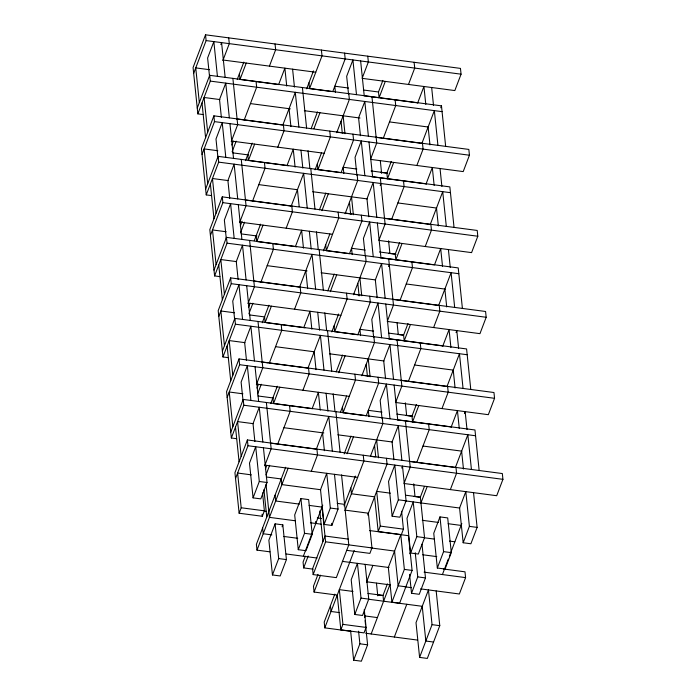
<?xml version="1.0" encoding="UTF-8"?>
<svg xmlns="http://www.w3.org/2000/svg" width="696" height="696" viewBox="0 0 696 696"><rect width="100%" height="100%" fill="white"/><g stroke="black" fill="none" stroke-linecap="round" stroke-linejoin="round"><path stroke-width="1.04" d="M367.758 56.176L368.358 61.97L362.129 78.343L454.836 90.567L461.065 74.185L460.465 68.399L205.52 34.8L193.07 67.556L197.855 113.866L203.119 114.553M193.671 73.35L206.12 40.585L205.52 34.8M220.832 44.553L221.572 42.621L225.156 77.352M197.255 108.071L209.705 75.316L441.473 105.853L445.657 146.369M197.855 113.866L210.305 81.101L209.705 75.316M222.877 60.517L229.297 43.639L228.697 37.854M371.942 96.692L376.727 142.993L370.507 159.375L463.214 171.59L469.435 155.217L468.834 149.422L213.889 115.832L201.448 148.587L206.234 194.889L211.497 195.585M202.04 154.381L214.49 121.617L213.889 115.832M237.232 79.448L243.817 62.109M278.826 84.573L240.024 79.457L246.245 63.075M205.633 189.103L218.083 156.348L449.851 186.885L454.036 227.401M206.234 194.889L218.674 162.133L218.083 156.348M231.255 141.549L237.667 124.671L232.882 78.37M231.899 145.012L233.36 141.157M232.125 151.763L236.153 141.166M244.209 119.973L256.659 87.209L256.058 81.423M269.422 66.129L275.651 49.747L275.05 43.961M380.32 177.724L385.097 224.025L378.876 240.407L471.583 252.622L477.804 236.24L477.212 230.454L222.268 196.864L209.818 229.619L214.603 275.921L219.866 276.616M210.418 235.405L222.868 202.649L222.268 196.864M245.531 160.654L252.187 143.132M288.283 165.744L248.394 160.489L254.623 144.107M278.652 84.547L284.873 68.164L286.726 86.06M214.003 270.135L226.452 237.371L458.22 267.916L462.405 308.432M214.603 275.921L227.053 243.165L226.452 237.371M239.624 222.581L246.045 205.703L241.26 159.401M240.268 226.043L242.104 221.224M240.503 232.795L244.531 222.198M252.587 201.005L265.028 168.241L264.436 162.455M282.837 125.062L295.287 92.298L298.871 127.029M277.8 147.161L284.02 130.778L283.42 124.993M388.69 258.755L393.475 305.057L387.254 321.439L479.962 333.654L486.182 317.272L485.582 311.486L230.637 277.887L218.196 310.651L222.972 356.952L228.245 357.648M218.788 316.436L231.237 283.681L230.637 277.887M306.692 88.784L313.478 70.914M331.679 91.533L309.555 88.618L322.004 55.863L321.404 50.069M254.284 240.694L260.565 224.164M296.653 246.775L256.772 241.512L262.992 225.139M287.022 165.578L293.251 149.196L295.095 167.084M222.381 351.167L234.822 318.403L466.59 348.948L470.783 389.464M222.972 356.952L235.422 324.197L234.822 318.403M311.069 128.804L317.48 111.925M313.931 128.638L319.96 112.752M248.002 303.604L254.414 286.735L249.629 240.433M248.646 307.075L250.108 303.221M332.731 91.672L345.181 58.916L344.581 53.122M248.872 313.826L252.9 303.23M260.957 282.028L273.406 249.272L272.806 243.487M291.215 206.094L303.656 173.33L307.249 208.06M286.169 228.192L292.398 211.81L291.798 206.025M397.059 339.787L401.844 386.089L395.624 402.471L488.331 414.685L494.552 398.303L493.96 392.518L239.015 358.918L226.565 391.683L231.35 437.984L236.614 438.68M227.166 397.468L239.607 364.704L239.015 358.918M315.062 169.815L321.474 152.937M352.95 134.154L353.551 139.939L341.101 172.704L317.924 169.65L330.374 136.886L329.774 131.1M262.279 322.718L268.934 305.196M336.725 132.684L349.366 99.432L348.766 93.638M271.37 306.162L265.141 322.544L264.55 316.758M295.4 246.61L301.62 230.228L303.473 248.115M230.75 432.199L243.2 399.434L474.968 429.98L479.152 470.496M231.35 437.984L243.8 405.22L243.2 399.434M319.438 209.835L325.85 192.957M321.926 210.662L328.338 193.784M256.372 384.636L262.784 367.758L257.999 321.456M257.015 388.107L258.477 384.253M257.616 393.892L261.278 384.262M299.584 287.117L312.034 254.362L315.619 289.092M294.547 309.224L300.768 292.842L300.167 287.056M363.991 95.796L379.085 97.779L378.485 91.994L382.878 80.431M405.437 420.81L410.222 467.12L404.002 483.494L496.709 495.717L502.93 479.335L502.329 473.55L247.385 439.95L234.935 472.706L239.128 513.222L262.305 516.275L264.376 510.82L262.531 492.933M379.085 97.779L385.306 81.397M235.535 478.5L247.985 445.736L247.385 439.95M323.44 250.847L329.852 233.969M361.328 215.186L361.92 220.971L349.479 253.735L326.302 250.682L338.752 217.918L338.152 212.132M270.727 403.567L277.312 386.228M345.103 213.715L357.735 180.455L357.144 174.67M312.321 408.691L273.519 403.576L279.74 387.194M303.769 327.633L309.998 311.26L311.843 329.147M239.128 513.222L241.199 507.767L237.614 473.036L251.308 474.846M327.816 290.867L334.228 273.989M408.482 84.46L414.712 68.078L414.111 62.292M330.296 291.694L336.707 274.816M264.75 465.668L271.162 448.79L266.377 402.488M253.074 497.866L259.295 481.484L255.71 446.754L249.49 463.136L253.074 497.866L260.8 498.884L267.02 482.502L263.436 447.772M265.394 469.139L266.855 465.285M265.985 474.924L269.648 465.285M277.704 444.091L290.154 411.327L289.553 405.542M307.954 368.149L320.404 335.394L323.997 370.115M380.181 185.441L380.912 183.509M302.917 390.247L309.137 373.874L308.546 368.08M393.684 162.429L387.454 178.811L386.863 173.026L391.248 161.463M417.713 102.869L423.934 86.495L425.787 104.383M331.809 331.879L338.604 314.009M369.698 296.218L370.298 302.003L357.848 334.759L334.672 331.705L347.121 298.949L346.521 293.164M285.682 467.26L256.398 544.333L256.998 550.127L269.935 551.832M353.472 294.747L366.113 261.487L365.513 255.702M256.998 550.127L288.118 468.225M312.147 408.665L318.368 392.283L320.221 410.179M275.094 523.844L268.874 540.226L272.458 574.948L280.183 575.966L286.413 559.593L282.82 524.862L275.094 523.844L278.687 558.566L272.458 574.948M391.648 219.327L404.089 186.563L403.497 180.777M421.898 143.385L434.348 110.629L437.932 145.351M336.185 371.899L342.597 355.021M416.861 165.483L423.081 149.109L422.481 143.315M338.674 372.717L345.085 355.847M440.742 107.784L441.473 105.853M282.089 526.785L282.82 524.862M316.332 449.181L328.782 416.425L332.366 451.147M388.533 266.525L389.29 264.541M300.916 498.58L294.695 514.962L298.28 549.683L306.005 550.701L312.234 534.328L308.641 499.598L300.916 498.58L304.509 533.31L298.28 549.683M311.295 471.279L317.515 454.897L316.915 449.111M402.053 243.461L395.833 259.843L395.232 254.057L399.626 242.495M426.082 183.901L432.312 167.519L434.156 185.414M340.561 411.91L346.599 396.033M378.076 377.249L378.668 383.035L366.226 415.79L343.05 412.737L355.491 379.981L354.899 374.187M361.85 375.77L374.483 342.519L373.882 336.733M400.017 300.359L412.467 267.595L411.867 261.809M303.352 556.235L322.753 505.165M430.276 224.416L442.717 191.661L446.31 226.383M305.335 556.165L303.073 562.124L303.665 567.91L313.148 569.163M344.181 453.914L350.975 436.053M425.23 246.515L431.45 230.132L430.859 224.347M303.665 567.91L308.197 556M347.043 453.748L353.455 436.87M324.11 524.427L330.33 508.045L326.746 473.315L320.517 489.697L324.11 524.427L331.835 525.445L338.056 509.063L334.471 474.333M410.431 324.493L404.202 340.875L403.602 335.08L407.995 323.518M341.553 474.898L348.783 544.872L336.342 577.637L313.165 574.583L325.606 541.819L321.97 506.566M434.461 264.932L440.681 248.55L442.534 266.438M318.011 574.348L313.478 586.258L314.079 592.044L337.255 595.097L340.849 629.828L364.025 632.882L366.096 627.427L364.243 609.531M344.033 505.853L355.351 476.064M314.079 592.044L320.491 575.174M345.007 510.647L363.869 461.013L363.269 455.219M408.387 381.382L420.836 348.626L420.236 342.841M438.645 305.448L451.095 272.684L454.679 307.415M433.608 327.546L439.829 311.164L439.228 305.379M334.828 594.132L324.214 622.076L324.806 627.862L350.68 631.272M324.806 627.862L354.229 550.432M367.679 515.023L387.046 464.067L386.445 458.272M418.801 405.524L412.58 421.898L411.98 416.112L416.373 404.55M442.83 345.964L449.059 329.582L450.904 347.469M401.766 468.025L402.497 466.103L406.081 500.824L399.861 517.206L392.135 516.188L388.551 481.458L394.771 465.085L398.356 499.806L392.135 516.188M340.849 629.828L342.919 624.364L339.326 589.643L353.029 591.443M345.199 510.151L368.375 513.204L371.96 547.926L369.889 553.39L346.712 550.336M401.592 511.255L403.436 529.143L401.366 534.606L378.189 531.553L380.26 526.089L376.675 491.359L390.369 493.168M456.045 332.523L456.785 330.6L458.629 348.487M366.47 582.274L372.882 565.396M354.795 614.464L361.015 598.09L357.431 563.36L351.202 579.742L354.795 614.464L362.52 615.481L368.741 599.108L365.156 564.378M416.765 462.414L429.215 429.658L428.614 423.873M447.015 386.48L459.464 353.716L463.058 388.446M441.977 408.578L448.198 392.196L447.606 386.41M365.748 626.931L367.601 644.818L361.372 661.2L353.646 660.182L359.875 643.8L358.57 631.176M383.609 601.213L383.009 595.419L387.402 583.857M410.588 553.015L416.817 536.642L413.224 501.912L407.003 518.294L410.588 553.015L418.313 554.042L424.543 537.66L420.349 497.144L424.377 486.548M371.159 633.969L389.83 584.831M420.95 502.93L427.179 486.548M451.208 426.987L457.429 410.614L459.282 428.501M409.761 553.729L410.858 550.841M391.918 602.162L404.367 569.398L400.774 534.676L388.333 567.431L391.918 602.162L399.643 603.18L412.093 570.415L408.5 535.694L369.524 530.552M464.423 413.555L465.154 411.632L467.007 429.519M455.393 467.503L467.842 434.748L471.427 469.478M394.336 637.023L406.786 604.267M439.976 516.902L433.756 533.284L437.34 568.014L445.066 569.032L451.295 552.65L447.702 517.92L439.976 516.902L443.57 551.632L437.34 568.014M450.355 489.601L456.576 473.228L455.976 467.434M421.993 544.237L425.474 577.915L419.244 594.297L411.519 593.279L417.748 576.897L415.242 552.694M442.412 574.557L448.267 559.14M449.364 556.252L461.813 523.488M419.601 657.407L432.051 624.651L428.458 589.921L416.017 622.676L419.601 657.407L427.327 658.425L439.776 625.669L436.183 590.939M463.171 542.75L469.391 526.367L465.807 491.646L459.577 508.019L463.171 542.75L470.896 543.767L477.117 527.385L473.532 492.664M443.43 568.98L464.989 571.825L465.589 577.61L459.36 593.992L420.558 588.877M206.12 40.585L461.065 74.185M223.068 60.021L315.775 72.236M209.435 69.696L195.741 67.886L199.334 102.617M348.496 88.018L334.802 86.208L335.455 92.524M363.39 90.002L378.485 91.994M380.164 97.927L417.887 102.895M210.305 81.101L442.073 111.647M219.884 99.563L204.076 97.483L207.669 132.214M250.43 103.591L290.319 108.846M304.335 110.69L359.997 118.033M389.49 121.913L428.301 127.029M236.831 118.999L281.941 124.941M336.916 132.188L343.241 133.023M375.892 137.321L382.217 138.156M422.08 143.411L383.27 138.295L395.72 105.54L395.119 99.746M214.49 121.617L469.435 155.217M231.446 141.053L324.153 153.268M217.813 150.719L204.119 148.918L207.704 183.648M356.874 169.05L343.18 167.24L343.833 173.556M371.055 170.938L386.863 173.026M232.812 152.868L248.62 154.956M380.521 172.33L387.681 173.278M371.655 176.732L426.439 183.944M218.674 162.133L450.442 192.679M228.253 180.595L212.454 178.515L216.038 213.237M258.808 184.623L297.618 189.738M312.704 191.722L367.314 198.917M397.868 202.945L436.679 208.06M245.21 200.03L292.468 206.26M345.294 213.22L351.611 214.055M384.27 218.353L430.45 224.443M222.868 202.649L477.804 236.24M239.815 222.085L332.523 234.3M226.183 231.751L212.489 229.95L216.082 264.671M365.243 250.081L351.55 248.272L352.202 254.588M379.433 251.969L395.232 254.057M241.19 233.9L256.989 235.979M388.899 253.361L396.05 254.31M380.025 257.755L433.565 264.811M227.053 243.165L458.821 273.702M236.631 261.626L220.823 259.538L224.416 294.269M267.177 265.655L307.066 270.909M321.082 272.754L375.692 279.949M406.238 283.977L445.048 289.092M253.579 281.062L299.767 287.144M353.664 294.251L359.989 295.078M392.64 299.384L438.828 305.466M231.237 283.681L486.182 317.272M248.194 303.108L340.901 315.332M234.561 312.782L220.867 310.981L224.451 345.703M373.621 331.105L359.928 329.304L360.58 335.62M388.855 333.14L403.602 335.08M249.56 314.931L264.68 316.924M398.103 334.506L402.662 335.107M266.194 322.683L305.031 327.799M388.403 338.787L443.013 345.982M235.422 324.197L467.19 354.734M245.001 342.658L229.201 340.57L232.786 375.301M275.555 346.678L314.366 351.793M329.452 353.785L384.061 360.98M414.616 365.009L453.427 370.124M261.957 362.085L268.273 362.921M308.137 368.175L269.326 363.06L281.776 330.304L281.175 324.51M362.033 375.275L368.358 376.11M401.018 380.416L448.276 386.645M239.607 364.704L494.552 398.303M256.563 384.14L349.27 396.355M242.93 393.814L229.236 392.005L232.829 426.735M381.991 412.136L368.297 410.335L368.95 416.643M396.885 414.12L411.98 416.112M257.938 395.963L273.05 397.955M405.646 415.425L412.798 416.365M397.486 419.914L451.382 427.013M243.8 405.22L475.568 435.766M253.379 423.681L237.571 421.602L241.164 456.332M283.925 427.709L323.814 432.964M337.83 434.817L392.44 442.012M422.985 446.04L461.796 451.147M270.326 443.117L316.515 449.207M374.622 456.863L370.411 456.306L382.861 423.551L382.261 417.757M409.387 461.448L455.575 467.529M247.985 445.736L502.93 479.335M264.941 465.172L357.648 477.386M405.603 495.195L420.349 497.144M266.307 476.986L281.428 478.978M414.016 496.457L420.488 497.309M259.295 481.484L267.02 482.502M398.356 499.806L406.081 500.824M320.699 489.723L281.889 484.607L281.288 478.822M405.15 500.85L459.76 508.045M337.221 503.391L344.598 504.356M330.33 508.045L338.056 509.063M469.391 526.367L477.117 527.385M299.384 504.113L275.668 500.99L275.068 495.195M309.085 505.392L322.022 507.097M422.272 520.303L438.445 522.435M448.146 523.714L461.083 525.419M241.199 507.767L264.376 510.82M380.26 526.089L403.436 529.143M317.306 517.963L321.517 518.52M264.402 511.134L266.507 511.412M416.817 536.642L424.543 537.66M295.313 520.773L269.439 517.363L266.02 484.216M310.407 522.766L321.065 524.166M424.673 537.825L434.374 539.096M449.468 541.088L454.853 541.801M304.509 533.31L312.234 534.328M443.57 551.632L451.295 552.65M348.191 539.087L325.015 536.033L312.565 568.789L313.165 574.583M325.606 541.819L371.96 547.926M271.84 534.885L263.219 533.745L262.618 527.96M283.698 536.442L297.714 538.295M371.02 547.952L394.736 551.075M422.759 554.773L436.775 556.617M404.367 569.398L412.093 570.415M286.1 553.964L317.045 558.035M342.328 561.367L389.047 567.527M424.082 572.147L465.589 577.61M278.687 558.566L286.413 559.593M417.748 576.897L425.474 577.915M405.872 586.798L398.147 585.78L394.554 551.049M366.653 581.778L390.369 584.901M404.924 586.815L411.397 587.668M367.923 593.436L383.009 595.419M377.754 594.871L382.069 595.445M361.015 598.09L368.741 599.108M368.515 599.221L422.585 606.346M432.051 624.651L439.776 625.669M339.657 612.619L331.035 611.48L330.435 605.694M364.452 615.882L377.389 617.587M342.919 624.364L366.096 627.427M433.556 642.043L425.83 641.025L422.237 606.303M365.774 633.256L417.513 640.076M359.875 643.8L367.601 644.818M431.659 87.513L433.512 105.401M440.037 168.536L441.882 186.432M448.407 249.568L450.26 267.455M428.118 127.003L429.971 144.899M436.496 208.034L438.341 225.93M444.866 289.066L446.719 306.953M453.244 370.098L455.088 387.985M461.613 451.13L463.466 469.017M380.32 160.793L381.625 173.417M388.585 240.773L389.89 253.396M397.068 322.848L398.26 334.428M405.333 402.827L406.638 415.46M413.702 483.859L415.007 496.483M360.632 60.952L364.217 95.674M368.401 136.19L364.817 101.468L358.588 117.841L360.441 135.737M369.002 141.975L372.595 176.706M376.78 217.222L373.186 182.491L366.966 198.873L368.81 216.761M377.371 223.007L380.964 257.738M385.149 298.253L381.565 263.523L375.335 279.905L377.189 297.792M385.749 304.039L389.334 338.769M393.527 379.285L389.934 344.555L383.714 360.937L385.558 378.824M394.119 385.071L397.712 419.792M401.897 460.308L398.312 425.587L392.083 441.96L393.936 459.856M409.561 574.331L411.519 593.279M356.491 94.656L352.907 59.934L346.678 76.308L348.531 94.204M364.869 175.688L361.276 140.957L355.056 157.339L356.9 175.227M373.239 256.72L369.646 221.989L363.425 238.371L365.278 256.259M381.608 337.751L378.024 303.021L371.803 319.403L373.648 337.29M389.986 418.775L386.393 384.053L380.173 400.435L382.026 418.322M343.137 115.806L344.99 133.702M351.515 196.838L353.359 214.725M359.884 277.869L361.737 295.757M368.262 358.901L370.107 376.788M376.632 439.924L378.485 457.82M341.066 121.269L342.258 132.84M349.435 202.301L350.636 213.872M357.814 283.324L359.119 295.957M366.183 364.356L367.384 375.936M374.561 445.388L375.753 456.967M378.189 531.553L374.596 496.822L351.419 493.768L350.819 487.983M376.466 583.187L377.771 595.82M364.339 613.254L364.774 617.456M365.095 620.615L365.53 624.825M308.954 82.833L309.555 88.618M317.332 163.864L317.924 169.65M325.702 244.888L326.302 250.682M334.08 325.919L334.672 331.705M342.449 406.951L343.05 412.737M302.412 87.531L306.597 128.047M310.79 168.562L314.975 209.078M319.16 249.594L323.344 290.11M327.529 330.626L331.722 371.133M335.907 411.649L340.092 452.165M308.058 150.771L309.911 168.667M316.436 231.803L318.281 249.699M324.806 312.835L326.659 330.722M333.184 393.866L335.028 411.754M292.598 69.182L294.452 87.078M300.976 150.214L302.821 168.101M309.346 231.246L311.199 249.133M317.724 312.278L319.568 330.165M326.093 393.301L327.947 411.197M350.601 630.715L353.646 660.182M289.058 108.68L290.911 126.568M297.436 189.712L299.176 206.547M305.805 270.744L307.658 288.631M314.183 351.767L316.027 369.663M322.553 432.799L324.406 450.695M331.618 523.34L331.835 525.445M319.786 510.977L322.935 541.497M315.601 521.548L315.793 523.47M239.424 73.672L240.024 79.457M247.802 154.695L248.394 160.489M256.171 235.726L256.772 241.512M272.919 397.79L273.519 403.576M229.341 117.868L225.756 83.137L219.527 99.519L221.38 117.406M229.941 123.653L233.534 158.383M237.719 198.899L234.126 164.169L227.905 180.551L229.75 198.438M238.319 204.685L241.904 239.415M246.088 279.923L242.504 245.201L236.275 261.583L238.128 279.47M246.689 285.717L250.273 320.438M254.466 360.954L250.873 326.233L244.653 342.606L246.497 360.502M255.058 366.74L258.651 401.47M262.836 441.986L259.251 407.256L253.022 423.638L254.875 441.525M263.941 489.68L266.768 517.041M217.43 76.334L213.846 41.603L207.617 57.986L209.574 76.925M225.809 157.366L222.215 122.635L215.995 139.017L217.952 157.957M234.178 238.397L230.594 203.667L224.364 220.049L226.322 238.989M242.547 319.421L238.963 284.699L232.742 301.072L234.7 320.021M250.925 400.452L247.332 365.722L241.112 382.104L243.069 401.044M262.087 514.17L262.305 516.275M202.005 102.938L205.59 137.669M210.375 183.97L213.968 218.701M218.753 265.002L222.337 299.732M227.122 346.034L230.715 380.755M235.5 427.066L239.085 461.787"/></g></svg>
